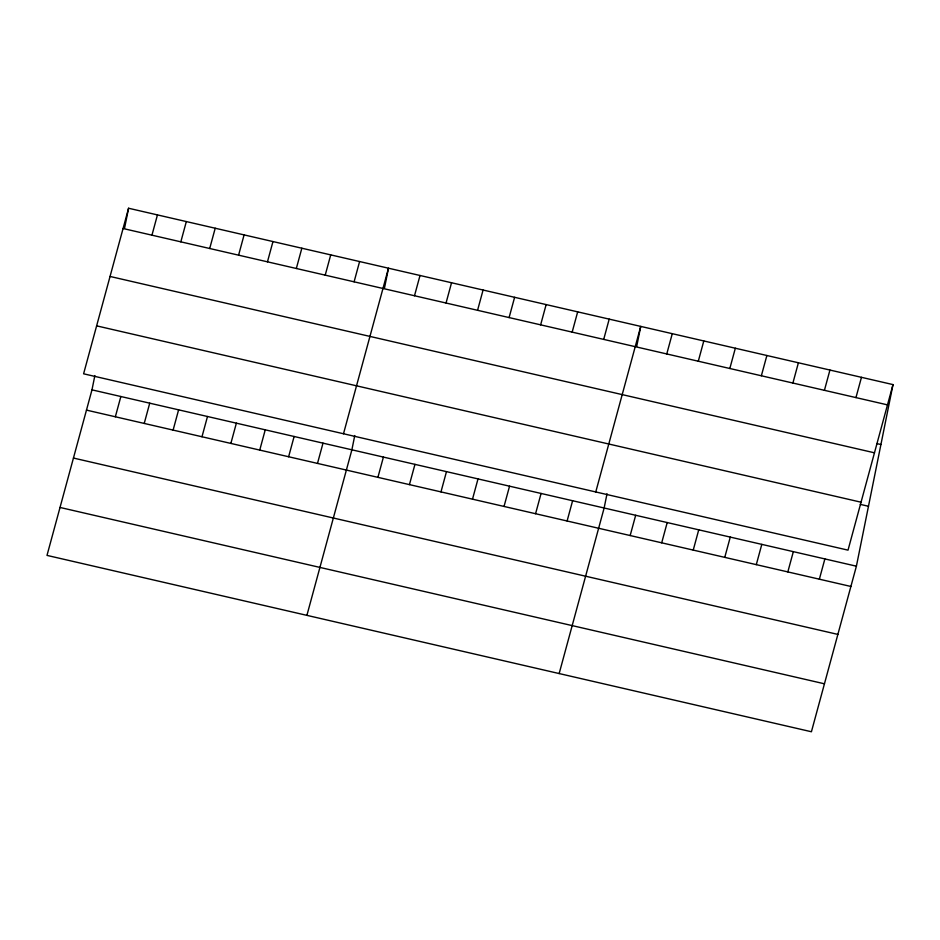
<?xml version="1.0" encoding="UTF-8"?>
<svg xmlns="http://www.w3.org/2000/svg" width="940" height="940" viewBox="0 0 940 940"><rect width="100%" height="100%" fill="white"/><g stroke="black" fill="none" stroke-linecap="round" stroke-linejoin="round"><path stroke-width="1.41" d="M893 384.601L848.021 550.147L83.601 373.803L128.58 208.245L893 384.601L856.399 566.197L811.42 731.755L47 555.399L91.979 389.853L94.858 375.577M124.55 228.22L128.58 208.245M354.756 435.537L351.889 449.802L306.898 615.359M384.46 288.18L388.478 268.205L343.5 433.763M607.017 493.735L604.138 508L559.159 673.557M636.709 346.378L640.739 326.403L595.76 491.961M151.951 235.176L157.45 214.908M115.35 416.772L120.861 396.504M180.833 241.839L186.332 221.57M144.231 423.435L149.73 403.166M209.702 248.501L215.213 228.232M173.113 430.097L178.612 409.828M238.584 255.163L244.095 234.894M201.983 436.759L207.493 416.49M267.465 261.825L272.964 241.557M230.864 443.422L236.375 423.153M296.335 268.488L301.846 248.219M259.745 450.084L265.245 429.815M325.216 275.15L330.727 254.881M288.627 456.746L294.126 436.477M354.098 281.812L359.597 261.543M317.497 463.408L323.007 443.139M414.505 295.748L420.015 275.479M377.915 477.344L383.414 457.087M446.042 303.021L451.541 282.764M409.44 484.617L414.951 464.36M477.567 310.294L483.078 290.037M440.978 491.89L446.477 471.633M509.104 317.567L514.615 297.31M472.503 499.163L478.014 478.906M540.641 324.84L546.14 304.584M504.04 506.437L509.551 486.18M572.166 332.114L577.677 311.857M535.577 513.722L541.076 493.453M603.703 339.399L609.202 319.13M567.102 520.995L572.613 500.726M666.766 353.945L672.276 333.677M630.164 535.542L635.675 515.273M698.303 361.219L703.802 340.95M661.701 542.815L667.212 522.546M729.828 368.492L735.339 348.223M693.238 550.088L698.737 529.831M761.365 375.765L766.875 355.508M724.764 557.361L730.274 537.104M792.902 383.038L798.401 362.781M756.3 564.635L761.8 544.378M824.427 390.312L829.938 370.055M787.837 571.908L793.337 551.651M855.964 397.585L861.463 377.328M819.363 579.193L824.874 558.924M123.07 228.514L887.489 404.87M876.809 443.574L880.921 444.526M110.05 276.454L874.47 452.81M96.62 325.851L861.052 502.207M860.253 504.369L868.478 506.272M91.979 389.853L856.399 566.197M86.468 410.11L850.9 586.466M73.449 458.05L837.869 634.406M60.031 507.459L824.451 683.803"/></g></svg>
